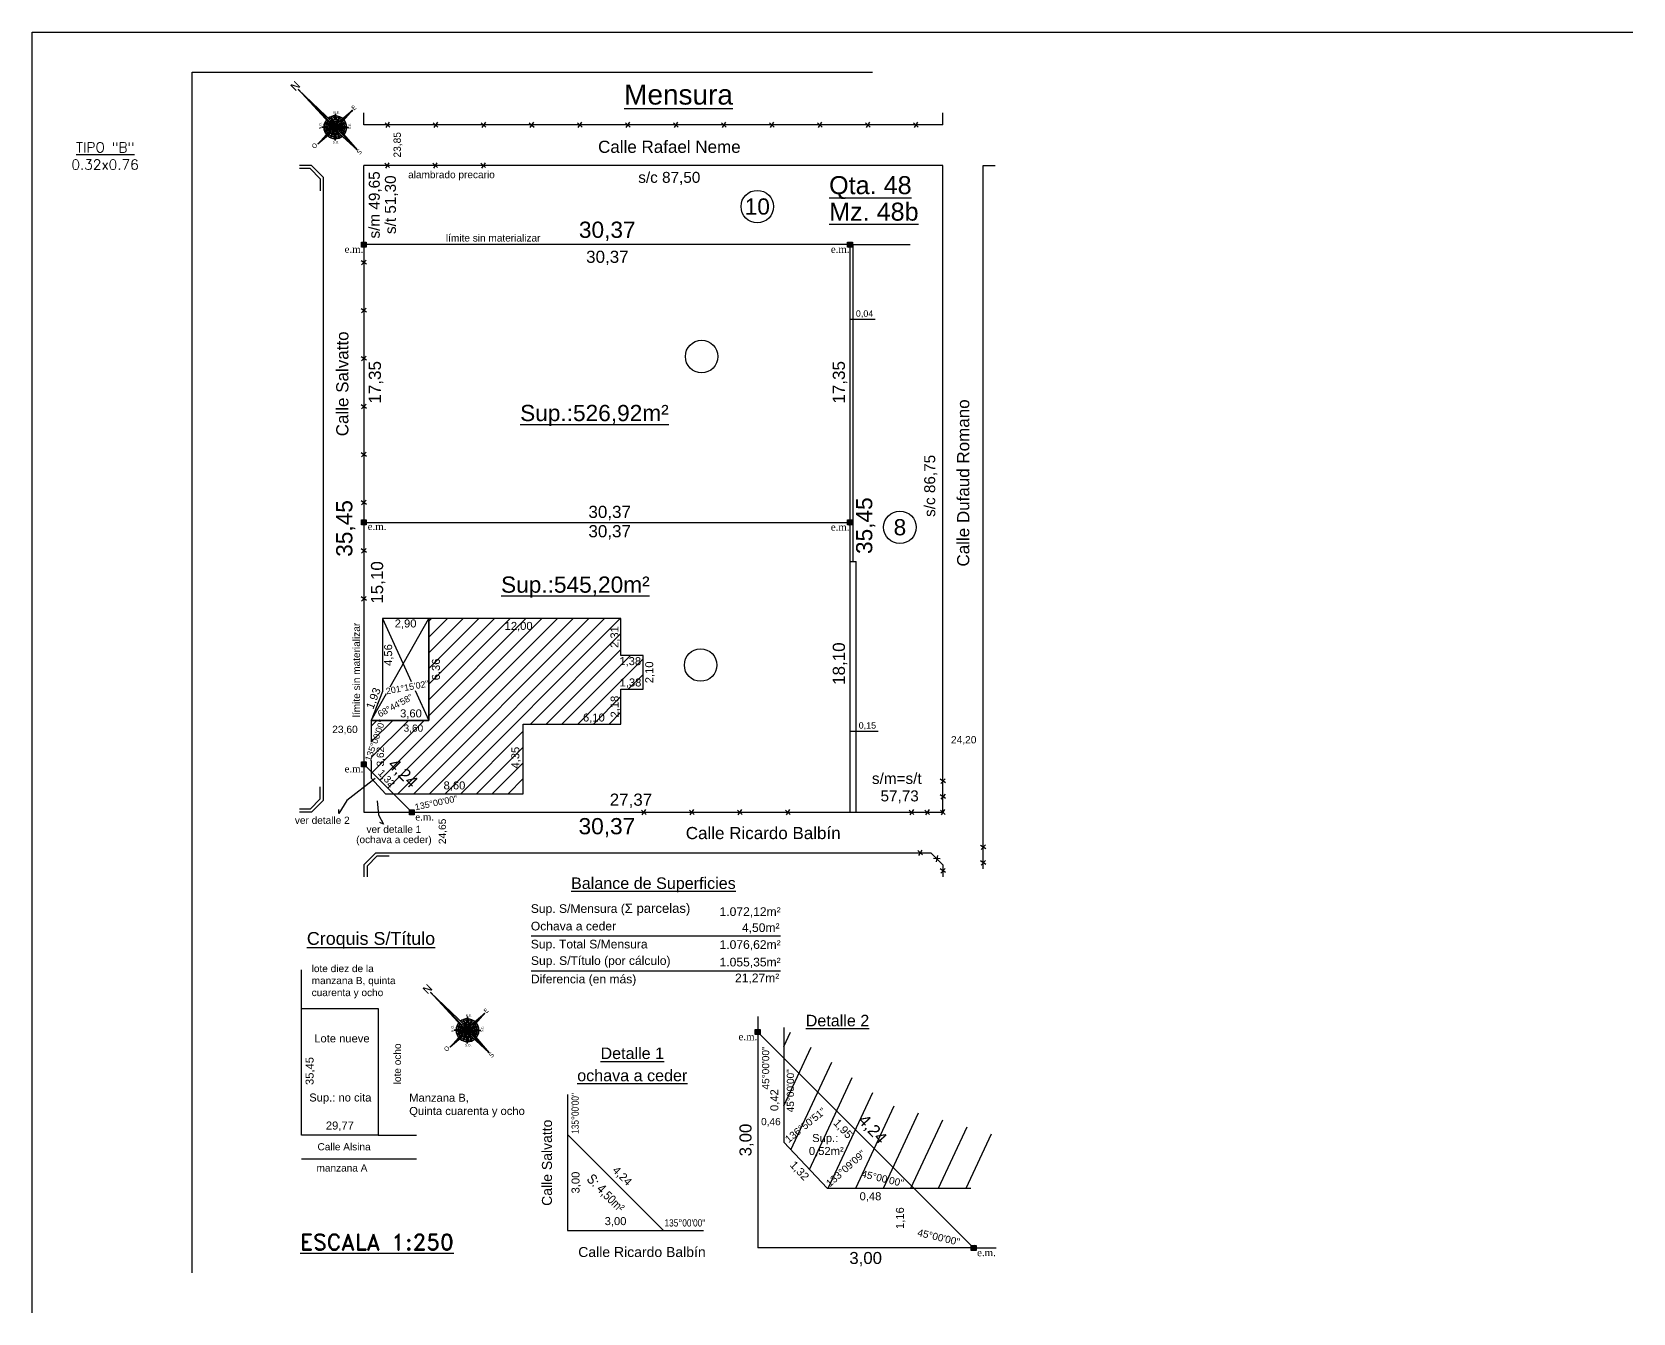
# Model space of a CAD drawing. Header units: feet. Extents: x 1554 to 7460, y 4629 to 11811.
# Drawn here: x 1553.7 to 1953.7, y 4936.4 to 5256.4 of the extents above; entities that cross this region are included whole.
import ezdxf
from ezdxf.enums import TextEntityAlignment as Align

# ---------------------------------------------------------------- set-up
doc = ezdxf.new("R2010")
doc.units = ezdxf.units.FT
doc.header["$MEASUREMENT"] = 0
doc.layers.get('0').update_dxf_attribs({"linetype": 'CONTINUOUS'})
for name, color, linetype in [('Accesiones 0', 1, 'CONTINUOUS'), ('CARATULA', 7, 'CONTINUOUS'), ('MEDICION', 2, 'CONTINUOUS'), ('Mensura', 2, 'CONTINUOUS')]:
    doc.layers.add(name, color=color, linetype=linetype)
doc.styles.add('ARIAL', font='arial.ttf')
doc.styles.add('ROMAND', font='romand.shx', dxfattribs={"height": 4})
doc.styles.add('style1', font='verdana.ttf')
doc.styles.add('Time New Roman', font='times.ttf')

msp = doc.modelspace()

# ---------------------------------------------------------------- hatches: boundary and pattern name
h = msp.add_hatch()
h.set_pattern_fill('ANSI31', color=1, scale=0.025, angle=90, style=0)
h.set_pattern_definition([(135, (1150.23844, 5160.47928), (-0.056126601, -0.056126601), [])])
h.paths.add_polyline_path([(1635.936, 5203.931), (1635.936, 5202.67), (1637.167, 5202.67), (1637.167, 5203.931)])
h = msp.add_hatch()
h.set_pattern_fill('ANSI31', color=1, scale=0.025, angle=90, style=0)
h.set_pattern_definition([(135, (1271.71844, 5160.47928), (-0.056126601, -0.056126601), [])])
h.paths.add_polyline_path([(1757.416, 5203.931), (1757.416, 5202.67), (1758.647, 5202.67), (1758.647, 5203.931)])
h = msp.add_hatch()
h.set_pattern_fill('ANSI31', color=1, scale=0.025, angle=90, style=0)
h.set_pattern_definition([(135, (1150.23844, 5091.07928), (-0.056126601, -0.056126601), [])])
h.paths.add_polyline_path([(1635.936, 5134.531), (1635.936, 5133.27), (1637.167, 5133.27), (1637.167, 5134.531)])
h = msp.add_hatch()
h.set_pattern_fill('ANSI31', color=1, scale=0.025, angle=90, style=0)
h.set_pattern_definition([(135, (1271.71844, 5091.07928), (-0.056126601, -0.056126601), [])])
h.paths.add_polyline_path([(1757.416, 5134.531), (1757.416, 5133.27), (1758.647, 5133.27), (1758.647, 5134.531)])
h = msp.add_hatch()
h.set_pattern_fill('ANSI31', color=1, scale=0.025, angle=90, style=0)
h.set_pattern_definition([(135, (1150.23844, 5030.67928), (-0.056126601, -0.056126601), [])])
h.paths.add_polyline_path([(1635.936, 5074.131), (1635.936, 5072.87), (1637.167, 5072.87), (1637.167, 5074.131)])
h = msp.add_hatch()
h.set_pattern_fill('ANSI31', color=1, scale=0.025, angle=90, style=0)
h.set_pattern_definition([(135, (1162.23844, 5018.67928), (-0.056126601, -0.056126601), [])])
h.paths.add_polyline_path([(1647.936, 5062.131), (1647.936, 5060.87), (1649.167, 5060.87), (1649.167, 5062.131)])
h = msp.add_hatch()
h.set_pattern_fill('ANSI31', color=1, scale=0.025, angle=90, style=0)
h.set_pattern_definition([(135, (1248.657996, 4963.773344), (-0.056126601, -0.056126601), [])])
h.paths.add_polyline_path([(1734.356, 5007.225), (1734.356, 5005.964), (1735.586, 5005.964), (1735.586, 5007.225)])
h = msp.add_hatch()
h.set_pattern_fill('ANSI31', color=1, scale=50, angle=20, style=0)
h.set_pattern_definition([(65, (-376.6906, -352.8627), (-5.664424, 2.641364), [])])
h.paths.add_polyline_path([(1752.291, 4967.577), (1773.989, 4967.577), (1741.491, 5000.075), (1741.491, 4979.097)])
h.paths.add_polyline_path([(1773.989, 4967.577), (1788.179, 4967.577), (1796.536, 4980.213), (1767.767, 4988.582), (1741.491, 5007.759), (1741.491, 5000.075)])
h.paths.add_polyline_path([(1747.152, 4974.888), (1757.05, 4974.888), (1757.05, 4978.494), (1747.152, 4978.494)], flags=24)
h.paths.add_polyline_path([(1744.523, 4986.079), (1744.523, 4997.768), (1741.766, 4997.768), (1741.766, 4986.079)], flags=24)
h.paths.add_polyline_path([(1760.163, 4970.01), (1771.541, 4967.334), (1772.172, 4970.018), (1760.794, 4972.693)], flags=9)
h.paths.add_polyline_path([(1755.357, 4985.649), (1759.44, 4981.271), (1756.951, 4978.949), (1752.868, 4983.327)], flags=24)
h.paths.add_polyline_path([(1747.923, 4977.923), (1755.742, 4977.923), (1755.742, 4981.807), (1747.923, 4981.807)], flags=24)
h.paths.add_polyline_path([(1753.008, 4967.138), (1762.767, 4975.858), (1760.929, 4977.915), (1751.17, 4969.195)], flags=9)
h.paths.add_polyline_path([(1742.648, 4978.163), (1752.846, 4986.366), (1751.117, 4988.515), (1740.919, 4980.313)], flags=9)
h.paths.add_polyline_path([(1762.121, 4987.38), (1768.533, 4980.504), (1764.799, 4977.022), (1758.387, 4983.898)], flags=24)
h = msp.add_hatch()
h.set_pattern_fill('ANSI31', color=1, scale=0.025, angle=90, style=0)
h.set_pattern_definition([(135, (1302.59603, 4909.83531), (-0.056126601, -0.056126601), [])])
h.paths.add_polyline_path([(1788.294, 4953.287), (1788.294, 4952.026), (1789.524, 4952.026), (1789.524, 4953.287)])
at = {"layer": 'Accesiones 0'}
h = msp.add_hatch(dxfattribs=at)
h.set_pattern_fill('ANSI31', color=1, scale=22.222222)
h.set_pattern_definition([(45, (-689.064, -422.492), (-1.9641855, 1.9641855), [])])
h.paths.add_polyline_path([(1676.391, 5083.541), (1687.271, 5083.541), (1700.791, 5083.541), (1700.791, 5092.261), (1706.311, 5092.261), (1706.311, 5100.661), (1700.791, 5100.661), (1700.791, 5109.901), (1687.271, 5109.901), (1652.791, 5109.901), (1652.791, 5084.461), (1638.391, 5084.461), (1638.391, 5071.661), (1643.911, 5066.141), (1676.391, 5066.141)])
h.paths.add_polyline_path([(1636.3, 5074.6), (1640.181, 5085.179), (1642.467, 5084.34), (1638.586, 5073.762)], flags=9)
h.paths.add_polyline_path([(1644.171, 5075.853), (1650.904, 5069.12), (1647.247, 5065.463), (1640.514, 5072.196)], flags=9)
h.paths.add_polyline_path([(1671.453, 5109.572), (1679.007, 5109.572), (1679.007, 5106.168), (1671.453, 5106.168)], flags=24)
h.paths.add_polyline_path([(1646.157, 5083.882), (1651.725, 5083.882), (1651.725, 5080.819), (1646.157, 5080.819)], flags=24)
h.paths.add_polyline_path([(1700.174, 5095.439), (1706.185, 5095.439), (1706.185, 5092.035), (1700.174, 5092.035)], flags=24)
h.paths.add_polyline_path([(1700.118, 5100.774), (1706.129, 5100.774), (1706.129, 5097.37), (1700.118, 5097.37)], flags=24)
h.paths.add_polyline_path([(1697.66, 5102.359), (1697.66, 5108.202), (1701.064, 5108.202), (1701.064, 5102.359)], flags=24)
h.paths.add_polyline_path([(1697.694, 5084.784), (1697.694, 5091.017), (1701.097, 5091.017), (1701.097, 5084.784)], flags=24)
h.paths.add_polyline_path([(1690.932, 5086.682), (1697.131, 5086.682), (1697.131, 5083.279), (1690.932, 5083.279)], flags=24)
h.paths.add_polyline_path([(1653.05, 5094.078), (1653.05, 5100.283), (1656.454, 5100.283), (1656.454, 5094.078)], flags=24)
h.paths.add_polyline_path([(1641.413, 5072.907), (1645.087, 5068.966), (1642.847, 5066.877), (1639.172, 5070.817)], flags=24)
h.paths.add_polyline_path([(1639.319, 5072.621), (1639.319, 5078.176), (1642.382, 5078.176), (1642.382, 5072.621)], flags=24)
h.paths.add_polyline_path([(1672.885, 5071.992), (1672.885, 5078.283), (1676.289, 5078.283), (1676.289, 5071.992)], flags=24)
h.paths.add_polyline_path([(1656.096, 5069.728), (1662.287, 5069.728), (1662.287, 5066.324), (1656.096, 5066.324)], flags=24)

# ---------------------------------------------------------------- linework, layer by layer
at = {"color": 8}
msp.add_line((1593.652, 4946.417), (1593.652, 5246.417), dxfattribs=at)
at = {"color": 2}
for p, q in [((1628.127, 5233.934), (1620.165, 5242.091)), ((1627.05, 5235.461), (1620.165, 5242.091)), ((1627.92, 5233.694), (1620.166, 5242.123)), ((1628.127, 5233.934), (1623.94, 5238.224)), ((1630.467, 5234.118), (1633.764, 5236.867)), ((1630.467, 5234.118), (1633.71, 5236.821)), ((1630.719, 5233.902), (1633.771, 5236.881)), ((1630.719, 5233.902), (1633.771, 5236.881)), ((1633.71, 5236.821), (1630.719, 5233.902)), ((1630.928, 5233.645), (1633.756, 5236.875)), ((1636.551, 5233.202), (1636.551, 5236.202)), ((1781.226, 5233.202), (1781.226, 5236.202)), ((1627.601, 5232.934), (1626.077, 5232.663)), ((1626.077, 5232.663), (1627.596, 5232.339)), ((1627.574, 5232.644), (1626.077, 5232.663)), ((1628.482, 5232.633), (1626.747, 5231.547)), ((1626.766, 5233.743), (1628.482, 5232.633)), ((1628.761, 5233.284), (1626.766, 5233.743)), ((1628.404, 5234.156), (1627.05, 5235.461)), ((1628.351, 5235.29), (1628.761, 5233.284)), ((1629.418, 5233.547), (1628.351, 5235.29)), ((1628.482, 5232.633), (1628.555, 5232.983)), ((1628.482, 5232.633), (1630.332, 5232.611)), ((1628.852, 5232.629), (1628.482, 5232.633)), ((1628.745, 5231.976), (1630.069, 5233.268)), ((1628.745, 5231.976), (1629.01, 5232.234)), ((1628.761, 5233.284), (1630.053, 5231.96)), ((1629.019, 5233.019), (1628.761, 5233.284)), ((1629.14, 5234.435), (1629.447, 5235.952)), ((1629.418, 5233.547), (1629.396, 5231.697)), ((1629.4, 5232.067), (1629.396, 5231.697)), ((1629.414, 5233.177), (1629.418, 5233.547)), ((1630.546, 5235.255), (1629.418, 5233.547)), ((1629.429, 5234.455), (1629.447, 5235.952)), ((1629.429, 5234.455), (1629.447, 5235.952)), ((1629.447, 5235.952), (1629.734, 5234.426)), ((1629.795, 5232.225), (1630.053, 5231.96)), ((1629.804, 5233.01), (1630.074, 5233.273)), ((1629.962, 5232.615), (1630.332, 5232.611)), ((1630.069, 5233.268), (1630.546, 5235.255)), ((1632.067, 5233.697), (1630.069, 5233.268)), ((1630.332, 5232.611), (1632.067, 5233.697)), ((1632.048, 5231.501), (1630.332, 5232.611)), ((1631.213, 5232.311), (1632.737, 5232.582)), ((1632.737, 5232.582), (1631.218, 5232.905)), ((1632.737, 5232.582), (1631.24, 5232.6)), ((1632.737, 5232.582), (1632.737, 5232.582)), ((1632.737, 5232.582), (1632.737, 5232.582)), ((1632.737, 5232.582), (1632.737, 5232.582)), ((1632.737, 5232.582), (1632.737, 5232.582)), ((1632.737, 5232.582), (1632.737, 5232.582)), ((1632.737, 5232.582), (1632.737, 5232.582)), ((1632.737, 5232.582), (1632.737, 5232.582)), ((1632.737, 5232.582), (1632.737, 5232.582)), ((1632.737, 5232.582), (1632.737, 5232.582)), ((1632.737, 5232.582), (1632.737, 5232.582)), ((1632.737, 5232.582), (1632.737, 5232.582)), ((1632.737, 5232.582), (1632.737, 5232.582)), ((1632.737, 5232.582), (1632.737, 5232.582)), ((1632.737, 5232.582), (1632.737, 5232.582)), ((1632.737, 5232.582), (1632.737, 5232.582)), ((1632.737, 5232.582), (1632.737, 5232.582)), ((1632.737, 5232.582), (1632.737, 5232.582)), ((1632.737, 5232.582), (1632.737, 5232.582)), ((1632.737, 5232.582), (1632.737, 5232.582)), ((1781.226, 5233.202), (1636.551, 5233.202)), ((1628.095, 5231.342), (1625.043, 5228.363)), ((1628.095, 5231.342), (1625.043, 5228.363)), ((1628.347, 5231.127), (1625.05, 5228.377)), ((1627.886, 5231.599), (1625.058, 5228.369)), ((1625.104, 5228.423), (1628.095, 5231.342)), ((1628.347, 5231.127), (1625.104, 5228.423)), ((1626.747, 5231.547), (1628.745, 5231.976)), ((1628.095, 5231.342), (1627.246, 5230.513)), ((1628.745, 5231.976), (1628.268, 5229.989)), ((1628.268, 5229.989), (1629.396, 5231.697)), ((1629.367, 5229.292), (1629.08, 5230.818)), ((1629.674, 5230.809), (1629.367, 5229.292)), ((1629.385, 5230.789), (1629.367, 5229.292)), ((1629.396, 5231.697), (1630.463, 5229.955)), ((1630.053, 5231.96), (1632.048, 5231.501)), ((1630.463, 5229.955), (1630.053, 5231.96)), ((1630.434, 5231.104), (1634.874, 5227.02)), ((1634.874, 5227.02), (1630.687, 5231.31)), ((1630.687, 5231.31), (1634.874, 5227.02)), ((1630.687, 5231.31), (1634.874, 5227.02)), ((1630.687, 5231.31), (1634.874, 5227.02)), ((1630.892, 5231.548), (1634.874, 5227.02)), ((1634.874, 5227.02), (1630.892, 5231.548)), ((1623.449, 5223.099), (1620.449, 5223.099)), ((1623.117, 5222.299), (1620.449, 5222.299)), ((1625.649, 5219.768), (1623.117, 5222.299)), ((1626.449, 5220.099), (1623.449, 5223.099)), ((1626.449, 5064.501), (1626.449, 5220.099)), ((1636.551, 5203.301), (1636.551, 5223.099)), ((1781.226, 5223.099), (1636.551, 5223.099)), ((1781.226, 5061.501), (1781.226, 5223.099)), ((1791.329, 5047.398), (1791.329, 5223.099)), ((1791.329, 5223.099), (1794.329, 5223.099)), ((1625.649, 5219.768), (1625.649, 5216.768)), ((1758.031, 5203.301), (1773.031, 5203.301)), ((1758.831, 5124.181), (1758.831, 5203.301)), ((1758.031, 5124.181), (1759.531, 5124.181)), ((1759.531, 5061.501), (1759.531, 5124.181)), ((1623.117, 5062.301), (1625.649, 5064.832)), ((1623.449, 5061.501), (1626.449, 5064.501)), ((1625.649, 5064.832), (1625.649, 5067.832)), ((1623.117, 5062.301), (1620.449, 5062.301)), ((1623.449, 5061.501), (1620.449, 5061.501)), ((1758.031, 5061.501), (1781.226, 5061.501)), ((1636.551, 5048.398), (1639.551, 5051.398)), ((1636.551, 5048.398), (1636.551, 5045.398)), ((1637.351, 5048.066), (1639.883, 5050.598)), ((1637.351, 5048.066), (1637.351, 5045.398)), ((1639.551, 5051.398), (1778.226, 5051.398)), ((1639.883, 5050.598), (1642.883, 5050.598)), ((1781.226, 5048.398), (1778.226, 5051.398)), ((1781.226, 5048.398), (1781.226, 5045.398)), ((1621.003, 5012.517), (1621.003, 5022.117)), ((1661.163, 5008.351), (1653.201, 5016.509)), ((1660.086, 5009.878), (1653.201, 5016.509)), ((1660.956, 5008.111), (1653.202, 5016.54)), ((1661.163, 5008.351), (1656.976, 5012.641)), ((1659.802, 5008.16), (1661.518, 5007.051)), ((1661.797, 5007.701), (1659.802, 5008.16)), ((1661.44, 5008.574), (1660.086, 5009.878)), ((1661.387, 5009.707), (1661.797, 5007.701)), ((1662.454, 5007.964), (1661.387, 5009.707)), ((1662.176, 5008.853), (1662.484, 5010.369)), ((1663.582, 5009.673), (1662.454, 5007.964)), ((1662.465, 5008.872), (1662.484, 5010.369)), ((1662.465, 5008.872), (1662.484, 5010.369)), ((1662.484, 5010.369), (1662.77, 5008.843)), ((1663.105, 5007.686), (1663.582, 5009.673)), ((1665.103, 5008.114), (1663.105, 5007.686)), ((1663.368, 5007.028), (1665.103, 5008.114)), ((1663.503, 5008.535), (1666.8, 5011.284)), ((1663.503, 5008.535), (1666.746, 5011.239)), ((1663.755, 5008.32), (1666.807, 5011.299)), ((1663.755, 5008.32), (1666.807, 5011.299)), ((1666.746, 5011.239), (1663.755, 5008.32)), ((1663.964, 5008.063), (1666.793, 5011.292)), ((1661.131, 5005.759), (1658.079, 5002.78)), ((1661.131, 5005.759), (1658.079, 5002.78)), ((1661.383, 5005.544), (1658.086, 5002.795)), ((1660.922, 5006.016), (1658.094, 5002.787)), ((1658.141, 5002.84), (1661.131, 5005.759)), ((1661.383, 5005.544), (1658.141, 5002.84)), ((1660.637, 5007.351), (1659.113, 5007.08)), ((1659.113, 5007.08), (1660.632, 5006.756)), ((1660.61, 5007.062), (1659.113, 5007.08)), ((1661.518, 5007.051), (1659.783, 5005.965)), ((1659.783, 5005.965), (1661.781, 5006.393)), ((1661.131, 5005.759), (1660.283, 5004.931)), ((1661.781, 5006.393), (1661.304, 5004.406)), ((1661.304, 5004.406), (1662.432, 5006.115)), ((1661.518, 5007.051), (1661.592, 5007.401)), ((1661.518, 5007.051), (1663.368, 5007.028)), ((1661.888, 5007.046), (1661.518, 5007.051)), ((1661.781, 5006.393), (1663.105, 5007.686)), ((1661.781, 5006.393), (1662.046, 5006.652)), ((1661.797, 5007.701), (1663.089, 5006.377)), ((1662.056, 5007.437), (1661.797, 5007.701)), ((1662.403, 5003.71), (1662.116, 5005.236)), ((1662.711, 5005.226), (1662.403, 5003.71)), ((1662.421, 5005.207), (1662.403, 5003.71)), ((1662.454, 5007.964), (1662.432, 5006.115)), ((1662.436, 5006.485), (1662.432, 5006.115)), ((1662.432, 5006.115), (1663.5, 5004.372)), ((1662.45, 5007.594), (1662.454, 5007.964)), ((1662.831, 5006.642), (1663.089, 5006.377)), ((1662.84, 5007.427), (1663.11, 5007.691)), ((1662.998, 5007.033), (1663.368, 5007.028)), ((1663.089, 5006.377), (1665.084, 5005.919)), ((1663.5, 5004.372), (1663.089, 5006.377)), ((1665.084, 5005.919), (1663.368, 5007.028)), ((1663.47, 5005.521), (1667.91, 5001.438)), ((1667.91, 5001.438), (1663.724, 5005.728)), ((1663.724, 5005.728), (1667.91, 5001.438)), ((1663.724, 5005.728), (1667.91, 5001.438)), ((1663.724, 5005.728), (1667.91, 5001.438)), ((1663.928, 5005.965), (1667.91, 5001.438)), ((1667.91, 5001.438), (1663.928, 5005.965)), ((1664.25, 5006.728), (1665.773, 5006.999)), ((1665.773, 5006.999), (1664.254, 5007.323)), ((1665.773, 5006.999), (1664.276, 5007.017)), ((1665.773, 5006.999), (1665.773, 5006.999)), ((1665.773, 5006.999), (1665.773, 5006.999)), ((1665.773, 5006.999), (1665.773, 5006.999)), ((1665.773, 5006.999), (1665.773, 5006.999)), ((1665.773, 5006.999), (1665.773, 5006.999)), ((1665.773, 5006.999), (1665.773, 5006.999)), ((1665.773, 5006.999), (1665.773, 5006.999)), ((1665.773, 5006.999), (1665.773, 5006.999)), ((1665.773, 5006.999), (1665.773, 5006.999)), ((1665.773, 5006.999), (1665.773, 5006.999)), ((1665.773, 5006.999), (1665.773, 5006.999)), ((1665.773, 5006.999), (1665.773, 5006.999)), ((1665.773, 5006.999), (1665.773, 5006.999)), ((1665.773, 5006.999), (1665.773, 5006.999)), ((1665.773, 5006.999), (1665.773, 5006.999)), ((1665.773, 5006.999), (1665.773, 5006.999)), ((1665.773, 5006.999), (1665.773, 5006.999)), ((1665.773, 5006.999), (1665.773, 5006.999)), ((1665.773, 5006.999), (1665.773, 5006.999)), ((1734.971, 5006.595), (1734.971, 4952.657)), ((1640.133, 4980.872), (1649.733, 4980.872)), ((1621.003, 4974.932), (1649.733, 4974.932)), ((1788.909, 4952.657), (1734.971, 4952.657))]:
    msp.add_line(p, q, dxfattribs=at)
at = {"color": 2, "linetype": 'Continuous'}
for p, q in [((1629.341, 5232.557), (1629.473, 5232.687)), ((1629.473, 5232.687), (1629.341, 5232.557)), ((1629.473, 5232.687), (1629.341, 5232.557)), ((1629.341, 5232.557), (1629.473, 5232.687)), ((1629.342, 5232.688), (1629.472, 5232.556)), ((1629.342, 5232.688), (1629.472, 5232.556)), ((1629.472, 5232.556), (1629.342, 5232.688)), ((1629.472, 5232.556), (1629.342, 5232.688)), ((1662.377, 5006.975), (1662.509, 5007.104)), ((1662.509, 5007.104), (1662.377, 5006.975)), ((1662.509, 5007.104), (1662.377, 5006.975)), ((1662.377, 5006.975), (1662.509, 5007.104)), ((1662.379, 5007.106), (1662.508, 5006.973)), ((1662.379, 5007.106), (1662.508, 5006.973)), ((1662.508, 5006.973), (1662.379, 5007.106)), ((1662.508, 5006.973), (1662.379, 5007.106))]:
    msp.add_line(p, q, dxfattribs=at)
at = {"color": 1}
for p, q in [((1641.905, 5233.75), (1643.072, 5232.655)), ((1642.924, 5233.873), (1642.053, 5232.531)), ((1653.905, 5233.75), (1655.072, 5232.655)), ((1654.924, 5233.873), (1654.053, 5232.531)), ((1665.905, 5233.75), (1667.072, 5232.655)), ((1666.924, 5233.873), (1666.053, 5232.531)), ((1677.905, 5233.75), (1679.072, 5232.655)), ((1678.924, 5233.873), (1678.053, 5232.531)), ((1689.905, 5233.75), (1691.072, 5232.655)), ((1690.924, 5233.873), (1690.053, 5232.531)), ((1701.905, 5233.75), (1703.072, 5232.655)), ((1702.924, 5233.873), (1702.053, 5232.531)), ((1713.905, 5233.75), (1715.072, 5232.655)), ((1714.924, 5233.873), (1714.053, 5232.531)), ((1725.905, 5233.75), (1727.072, 5232.655)), ((1726.924, 5233.873), (1726.053, 5232.531)), ((1737.905, 5233.75), (1739.072, 5232.655)), ((1738.924, 5233.873), (1738.053, 5232.531)), ((1749.905, 5233.75), (1751.072, 5232.655)), ((1750.924, 5233.873), (1750.053, 5232.531)), ((1761.905, 5233.75), (1763.072, 5232.655)), ((1762.924, 5233.873), (1762.053, 5232.531)), ((1773.905, 5233.75), (1775.072, 5232.655)), ((1774.924, 5233.873), (1774.053, 5232.531)), ((1641.817, 5223.647), (1642.984, 5222.552)), ((1642.836, 5223.77), (1641.965, 5222.428)), ((1653.817, 5223.647), (1654.984, 5222.552)), ((1654.836, 5223.77), (1653.965, 5222.428)), ((1665.817, 5223.647), (1666.984, 5222.552)), ((1666.836, 5223.77), (1665.965, 5222.428)), ((1637.222, 5198.409), (1635.881, 5199.281)), ((1637.099, 5199.428), (1636.004, 5198.262)), ((1637.222, 5186.409), (1635.881, 5187.281)), ((1637.099, 5187.428), (1636.004, 5186.262)), ((1758.031, 5184.683), (1764.327, 5184.683)), ((1637.222, 5174.409), (1635.881, 5175.281)), ((1637.099, 5175.428), (1636.004, 5174.262)), ((1637.222, 5162.409), (1635.881, 5163.281)), ((1637.099, 5163.428), (1636.004, 5162.262)), ((1637.222, 5150.409), (1635.881, 5151.281)), ((1637.099, 5151.428), (1636.004, 5150.262)), ((1637.222, 5138.409), (1635.881, 5139.281)), ((1637.099, 5139.428), (1636.004, 5138.262)), ((1637.222, 5126.409), (1635.881, 5127.281)), ((1637.099, 5127.428), (1636.004, 5126.262)), ((1637.222, 5114.409), (1635.881, 5115.281)), ((1637.099, 5115.428), (1636.004, 5114.262)), ((1758.031, 5081.8), (1765.027, 5081.8)), ((1639.362, 5069.914), (1632.325, 5064.48)), ((1781.897, 5068.86), (1780.555, 5069.732)), ((1781.774, 5069.879), (1780.679, 5068.713)), ((1632.325, 5064.48), (1630.287, 5061.23)), ((1639.892, 5064.371), (1640.218, 5060.888)), ((1781.897, 5064.963), (1780.555, 5065.834)), ((1781.774, 5065.982), (1780.679, 5064.815)), ((1630.287, 5061.23), (1630.287, 5062.2)), ((1640.218, 5060.888), (1641.471, 5058.547)), ((1705.892, 5062.056), (1707.059, 5060.961)), ((1706.911, 5062.18), (1706.04, 5060.838)), ((1717.892, 5062.048), (1719.059, 5060.953)), ((1718.911, 5062.172), (1718.04, 5060.83)), ((1729.892, 5062.048), (1731.059, 5060.953)), ((1730.911, 5062.172), (1730.04, 5060.83)), ((1741.892, 5062.048), (1743.059, 5060.953)), ((1742.911, 5062.172), (1742.04, 5060.83)), ((1772.847, 5062.048), (1774.014, 5060.953)), ((1773.867, 5062.172), (1772.995, 5060.83)), ((1776.745, 5062.048), (1777.912, 5060.953)), ((1777.764, 5062.172), (1776.893, 5060.83)), ((1780.643, 5062.048), (1781.81, 5060.953)), ((1781.662, 5062.172), (1780.791, 5060.83)), ((1641.471, 5058.547), (1640.545, 5058.928)), ((1775.969, 5052.069), (1775.098, 5050.727)), ((1792, 5052.36), (1790.658, 5053.231)), ((1791.877, 5053.379), (1790.782, 5052.212)), ((1774.95, 5051.945), (1776.117, 5050.85)), ((1780.526, 5049.864), (1778.927, 5049.931)), ((1779.901, 5050.679), (1779.552, 5049.117)), ((1792, 5048.462), (1790.658, 5049.333)), ((1791.877, 5049.481), (1790.782, 5048.314)), ((1781.897, 5046.462), (1780.555, 5047.333)), ((1781.774, 5047.481), (1780.679, 5046.314))]:
    msp.add_line(p, q, dxfattribs=at)
at = {"color": 5}
for p, q in [((1636.551, 5203.301), (1636.551, 5061.501)), ((1758.031, 5203.301), (1636.551, 5203.301)), ((1758.031, 5061.501), (1758.031, 5203.301)), ((1636.551, 5061.501), (1758.031, 5061.501)), ((1621.003, 5012.517), (1640.133, 5012.517)), ((1621.003, 4980.872), (1621.003, 5012.517)), ((1640.133, 5012.517), (1640.133, 4980.872)), ((1734.971, 5010.456), (1734.971, 5006.595)), ((1788.909, 4952.657), (1734.971, 5006.595)), ((1687.45, 4990.997), (1687.45, 4956.997)), ((1640.133, 4980.872), (1621.003, 4980.872)), ((1687.45, 4956.997), (1721.45, 4956.997)), ((1788.909, 4952.657), (1794.518, 4952.657))]:
    msp.add_line(p, q, dxfattribs=at)
at = {"color": 3}
for p, q in [((1636.551, 5133.901), (1758.031, 5133.901)), ((1648.551, 5061.501), (1636.551, 5073.501)), ((1711.45, 4956.997), (1687.45, 4980.997))]:
    msp.add_line(p, q, dxfattribs=at)
at = {"color": 2}
for points in [[(1635.936, 5203.931), (1637.167, 5203.931), (1637.167, 5202.67), (1635.936, 5202.67)], [(1757.416, 5203.931), (1758.647, 5203.931), (1758.647, 5202.67), (1757.416, 5202.67)], [(1635.936, 5134.531), (1637.167, 5134.531), (1637.167, 5133.27), (1635.936, 5133.27)], [(1757.416, 5134.531), (1758.647, 5134.531), (1758.647, 5133.27), (1757.416, 5133.27)], [(1635.936, 5074.131), (1637.167, 5074.131), (1637.167, 5072.87), (1635.936, 5072.87)], [(1647.936, 5062.131), (1649.167, 5062.131), (1649.167, 5060.87), (1647.936, 5060.87)], [(1734.356, 5007.225), (1735.586, 5007.225), (1735.586, 5005.964), (1734.356, 5005.964)], [(1788.294, 4953.287), (1789.524, 4953.287), (1789.524, 4952.026), (1788.294, 4952.026)]]:
    msp.add_lwpolyline(points, close=True, dxfattribs=at)
for centre, radius in [((1629.407, 5232.622), 0.925), ((1629.407, 5232.622), 0.834), ((1629.407, 5232.622), 0.785), ((1629.407, 5232.622), 0.736), ((1629.407, 5232.622), 0.736), ((1629.407, 5232.622), 0.736), ((1629.407, 5232.622), 0.736), ((1629.407, 5232.622), 0.736), ((1629.407, 5232.622), 0.686), ((1629.407, 5232.622), 0.686), ((1629.407, 5232.622), 0.686), ((1629.407, 5232.622), 0.686), ((1629.407, 5232.622), 0.686), ((1629.407, 5232.622), 0.686), ((1629.407, 5232.622), 0.637), ((1629.407, 5232.622), 0.588), ((1662.443, 5007.039), 0.925), ((1662.443, 5007.039), 0.834), ((1662.443, 5007.039), 0.785), ((1662.443, 5007.039), 0.736), ((1662.443, 5007.039), 0.736), ((1662.443, 5007.039), 0.736), ((1662.443, 5007.039), 0.736), ((1662.443, 5007.039), 0.736), ((1662.443, 5007.039), 0.686), ((1662.443, 5007.039), 0.686), ((1662.443, 5007.039), 0.686), ((1662.443, 5007.039), 0.686), ((1662.443, 5007.039), 0.686), ((1662.443, 5007.039), 0.686), ((1662.443, 5007.039), 0.637), ((1662.443, 5007.039), 0.588)]:
    msp.add_circle(centre, radius, dxfattribs=at)
at = {"color": 3}
for centre in [(1734.858, 5212.803), (1720.956, 5175.344), (1770.499, 5132.685), (1720.699, 5098.278)]:
    msp.add_circle(centre, 4.063, dxfattribs=at)
at = {"color": 2}
for centre, radius, start, end in [((1629.407, 5232.622), 2.869, 181.15602, 219.3616), ((1629.407, 5232.622), 2.869, 139.99663, 177.54423), ((1629.407, 5232.622), 2.775, 181.61101, 201.65979), ((1629.407, 5232.622), 2.775, 157.3418, 177.11236), ((1629.407, 5232.622), 2.775, 140.24802, 156.65979), ((1629.407, 5232.622), 2.405, 183.76119, 200.03968), ((1629.407, 5232.622), 2.405, 158.9366, 175.07259), ((1629.407, 5232.622), 2.405, 141.43129, 155.03968), ((1629.407, 5232.622), 1.833, 162.70806, 196.20707), ((1629.407, 5232.622), 2.869, 91.06269, 127.8705), ((1629.407, 5232.622), 2.775, 111.94714, 127.59069), ((1629.407, 5232.622), 1.833, 134.30346, 151.20707), ((1629.407, 5232.622), 1.48, 166.56155, 192.28867), ((1629.407, 5232.622), 2.405, 113.56724, 126.27307), ((1629.407, 5232.622), 1.833, 117.39986, 134.30346), ((1629.407, 5232.622), 1.48, 134.30346, 147.28867), ((1629.407, 5232.622), 1.48, 121.31826, 134.30346), ((1629.407, 5232.622), 2.775, 91.49457, 111.26512), ((1629.407, 5232.622), 0.925, 134.30346, 224.30346), ((1629.407, 5232.622), 2.405, 93.53434, 109.67033), ((1629.407, 5232.622), 0.925, 44.30346, 134.30346), ((1629.407, 5232.622), 0.555, 134.30346, 224.30346), ((1629.407, 5232.622), 1.833, 72.39986, 105.89886), ((1629.407, 5232.622), 0.555, 224.30346, 314.30346), ((1629.407, 5232.622), 0.555, 44.30346, 134.30346), ((1629.407, 5232.622), 1.48, 76.31826, 102.04538), ((1629.407, 5232.622), 2.869, 44.30346, 89.30346), ((1629.407, 5232.622), 2.775, 66.94714, 86.99591), ((1629.407, 5232.622), 2.405, 68.56724, 84.84574), ((1629.407, 5232.622), 0.555, 314.30346, 44.30346), ((1629.407, 5232.622), 0.925, 314.30346, 44.30346), ((1629.407, 5232.622), 1.48, 44.30346, 57.04538), ((1629.407, 5232.622), 1.833, 44.30346, 60.89886), ((1629.407, 5232.622), 2.405, 51.08481, 64.67033), ((1629.407, 5232.622), 1.48, 31.56155, 44.30346), ((1629.407, 5232.622), 1.833, 44.30346, 54.66979), ((1629.407, 5232.622), 2.775, 49.56736, 66.26512), ((1629.407, 5232.622), 1.833, 27.70806, 44.30346), ((1629.407, 5232.622), 1.48, 346.56155, 12.28867), ((1629.407, 5232.622), 1.833, 342.70806, 16.20707), ((1629.407, 5232.622), 2.405, 23.9366, 37.52212), ((1629.407, 5232.622), 2.775, 22.3418, 39.03957), ((1629.407, 5232.622), 2.869, 319.45948, 357.54423), ((1629.407, 5232.622), 2.869, 1.15602, 39.3616), ((1629.407, 5232.622), 2.405, 338.9366, 355.07259), ((1629.407, 5232.622), 2.405, 3.76119, 20.03968), ((1629.407, 5232.622), 2.775, 337.3418, 357.11236), ((1629.407, 5232.622), 2.775, 1.61101, 21.65979), ((1629.407, 5232.622), 2.775, 202.3418, 219.03957), ((1629.407, 5232.622), 2.405, 203.9366, 217.52212), ((1629.407, 5232.622), 2.869, 229.24533, 267.4509), ((1629.407, 5232.622), 2.775, 229.56736, 246.26512), ((1629.407, 5232.622), 1.833, 207.70806, 224.30346), ((1629.407, 5232.622), 2.405, 231.08481, 244.67033), ((1629.407, 5232.622), 1.833, 224.30346, 234.66979), ((1629.407, 5232.622), 1.833, 224.30346, 240.89886), ((1629.407, 5232.622), 1.48, 211.56155, 224.30346), ((1629.407, 5232.622), 2.775, 246.94714, 266.99591), ((1629.407, 5232.622), 1.48, 224.30346, 237.04538), ((1629.407, 5232.622), 2.405, 248.56724, 264.84574), ((1629.407, 5232.622), 0.925, 224.30346, 314.30346), ((1629.407, 5232.622), 1.833, 252.39986, 285.89886), ((1629.407, 5232.622), 1.48, 256.31826, 283.41633), ((1629.407, 5232.622), 2.869, 271.06269, 308.93424), ((1629.407, 5232.622), 2.775, 271.49457, 291.26512), ((1629.407, 5232.622), 2.405, 273.53434, 289.67033), ((1629.407, 5232.622), 1.48, 300.01356, 314.30346), ((1629.407, 5232.622), 1.833, 297.39986, 314.30346), ((1629.407, 5232.622), 2.405, 293.56724, 307.28645), ((1629.407, 5232.622), 1.48, 314.30346, 327.28867), ((1629.407, 5232.622), 2.775, 291.94714, 308.64563), ((1629.407, 5232.622), 1.833, 314.30346, 331.20707), ((1629.407, 5232.622), 1.833, 314.30346, 324.11481), ((1629.407, 5232.622), 2.405, 321.04087, 335.03968), ((1629.407, 5232.622), 2.775, 319.7365, 336.65979), ((1662.443, 5007.039), 2.869, 139.99663, 177.54423), ((1662.443, 5007.039), 2.775, 157.3418, 177.11236), ((1662.443, 5007.039), 2.775, 140.24802, 156.65979), ((1662.443, 5007.039), 2.405, 141.43129, 155.03968), ((1662.443, 5007.039), 2.869, 91.06269, 127.8705), ((1662.443, 5007.039), 2.775, 111.94714, 127.59069), ((1662.443, 5007.039), 1.833, 134.30346, 151.20707), ((1662.443, 5007.039), 2.405, 113.56724, 126.27307), ((1662.443, 5007.039), 1.833, 117.39986, 134.30346), ((1662.443, 5007.039), 1.48, 134.30346, 147.28867), ((1662.443, 5007.039), 1.48, 121.31826, 134.30346), ((1662.443, 5007.039), 2.775, 91.49457, 111.26512), ((1662.443, 5007.039), 2.405, 93.53434, 109.67033), ((1662.443, 5007.039), 1.833, 72.39986, 105.89886), ((1662.443, 5007.039), 1.48, 76.31826, 102.04538), ((1662.443, 5007.039), 2.869, 44.30346, 89.30346), ((1662.443, 5007.039), 2.775, 66.94714, 86.99591), ((1662.443, 5007.039), 2.405, 68.56724, 84.84574), ((1662.443, 5007.039), 1.48, 44.30346, 57.04538), ((1662.443, 5007.039), 1.833, 44.30346, 60.89886), ((1662.443, 5007.039), 2.405, 51.08481, 64.67033), ((1662.443, 5007.039), 1.48, 31.56155, 44.30346), ((1662.443, 5007.039), 1.833, 44.30346, 54.66979), ((1662.443, 5007.039), 2.775, 49.56736, 66.26512), ((1662.443, 5007.039), 1.833, 27.70806, 44.30346), ((1662.443, 5007.039), 2.405, 23.9366, 37.52212), ((1662.443, 5007.039), 2.775, 22.3418, 39.03957), ((1662.443, 5007.039), 2.869, 1.15602, 39.3616), ((1662.443, 5007.039), 2.775, 1.61101, 21.65979), ((1662.443, 5007.039), 2.869, 181.15602, 219.3616), ((1662.443, 5007.039), 2.775, 181.61101, 201.65979), ((1662.443, 5007.039), 2.775, 202.3418, 219.03957), ((1662.443, 5007.039), 2.405, 183.76119, 200.03968), ((1662.443, 5007.039), 2.405, 158.9366, 175.07259), ((1662.443, 5007.039), 2.405, 203.9366, 217.52212), ((1662.443, 5007.039), 2.869, 229.24533, 267.4509), ((1662.443, 5007.039), 1.833, 162.70806, 196.20707), ((1662.443, 5007.039), 2.775, 229.56736, 246.26512), ((1662.443, 5007.039), 1.833, 207.70806, 224.30346), ((1662.443, 5007.039), 2.405, 231.08481, 244.67033), ((1662.443, 5007.039), 1.48, 166.56155, 192.28867), ((1662.443, 5007.039), 1.833, 224.30346, 234.66979), ((1662.443, 5007.039), 1.833, 224.30346, 240.89886), ((1662.443, 5007.039), 1.48, 211.56155, 224.30346), ((1662.443, 5007.039), 2.775, 246.94714, 266.99591), ((1662.443, 5007.039), 1.48, 224.30346, 237.04538), ((1662.443, 5007.039), 0.925, 134.30346, 224.30346), ((1662.443, 5007.039), 2.405, 248.56724, 264.84574), ((1662.443, 5007.039), 0.925, 224.30346, 314.30346), ((1662.443, 5007.039), 0.925, 44.30346, 134.30346), ((1662.443, 5007.039), 0.555, 134.30346, 224.30346), ((1662.443, 5007.039), 1.833, 252.39986, 285.89886), ((1662.443, 5007.039), 0.555, 224.30346, 314.30346), ((1662.443, 5007.039), 0.555, 44.30346, 134.30346), ((1662.443, 5007.039), 1.48, 256.31826, 283.41633), ((1662.443, 5007.039), 2.869, 271.06269, 308.93424), ((1662.443, 5007.039), 2.775, 271.49457, 291.26512), ((1662.443, 5007.039), 2.405, 273.53434, 289.67033), ((1662.443, 5007.039), 0.555, 314.30346, 44.30346), ((1662.443, 5007.039), 0.925, 314.30346, 44.30346), ((1662.443, 5007.039), 1.48, 300.01356, 314.30346), ((1662.443, 5007.039), 1.833, 297.39986, 314.30346), ((1662.443, 5007.039), 2.405, 293.56724, 307.28645), ((1662.443, 5007.039), 1.48, 314.30346, 327.28867), ((1662.443, 5007.039), 2.775, 291.94714, 308.64563), ((1662.443, 5007.039), 1.833, 314.30346, 331.20707), ((1662.443, 5007.039), 1.833, 314.30346, 324.11481), ((1662.443, 5007.039), 1.48, 346.56155, 12.28867), ((1662.443, 5007.039), 1.833, 342.70806, 16.20707), ((1662.443, 5007.039), 2.405, 321.04087, 335.03968), ((1662.443, 5007.039), 2.775, 319.7365, 336.65979), ((1662.443, 5007.039), 2.869, 319.45948, 357.54423), ((1662.443, 5007.039), 2.405, 338.9366, 355.07259), ((1662.443, 5007.039), 2.405, 3.76119, 20.03968), ((1662.443, 5007.039), 2.775, 337.3418, 357.11236)]:
    msp.add_arc(centre, radius, start, end, dxfattribs=at)
for points in [[(1627.92, 5233.694), (1628.127, 5233.934), (1620.165, 5242.091)], [(1630.467, 5234.118), (1633.71, 5236.821), (1630.719, 5233.902), (1633.71, 5236.821)], [(1627.596, 5232.339), (1626.077, 5232.663), (1627.574, 5232.644), (1626.077, 5232.663)], [(1628.745, 5231.976), (1628.482, 5232.633), (1626.747, 5231.547)], [(1628.482, 5232.633), (1628.761, 5233.284), (1626.766, 5233.743)], [(1628.761, 5233.284), (1629.418, 5233.547), (1628.351, 5235.29)], [(1629.418, 5233.547), (1630.069, 5233.268), (1630.546, 5235.255)], [(1629.429, 5234.455), (1629.447, 5235.952), (1629.734, 5234.426), (1629.447, 5235.952)], [(1630.332, 5232.611), (1630.053, 5231.96), (1632.048, 5231.501)], [(1630.069, 5233.268), (1630.332, 5232.611), (1632.067, 5233.697)], [(1631.218, 5232.905), (1631.24, 5232.6), (1632.737, 5232.582)], [(1628.347, 5231.127), (1628.095, 5231.342), (1625.104, 5228.423)], [(1629.396, 5231.697), (1628.745, 5231.976), (1628.268, 5229.989)], [(1629.08, 5230.818), (1629.367, 5229.292), (1629.385, 5230.789), (1629.367, 5229.292)], [(1630.053, 5231.96), (1629.396, 5231.697), (1630.463, 5229.955)], [(1630.892, 5231.548), (1634.848, 5227.015), (1630.687, 5231.31), (1634.848, 5227.015)], [(1634.874, 5227.02), (1630.687, 5231.31), (1634.874, 5227.02), (1634.848, 5227.015)], [(1660.956, 5008.111), (1661.163, 5008.351), (1653.201, 5016.509)], [(1661.518, 5007.051), (1661.797, 5007.701), (1659.802, 5008.16)], [(1661.797, 5007.701), (1662.454, 5007.964), (1661.387, 5009.707)], [(1662.454, 5007.964), (1663.105, 5007.686), (1663.582, 5009.673)], [(1662.465, 5008.872), (1662.484, 5010.369), (1662.77, 5008.843), (1662.484, 5010.369)], [(1663.105, 5007.686), (1663.368, 5007.028), (1665.103, 5008.114)], [(1663.503, 5008.535), (1666.746, 5011.239), (1663.755, 5008.32), (1666.746, 5011.239)], [(1661.383, 5005.544), (1661.131, 5005.759), (1658.141, 5002.84)], [(1660.632, 5006.756), (1659.113, 5007.08), (1660.61, 5007.062), (1659.113, 5007.08)], [(1661.781, 5006.393), (1661.518, 5007.051), (1659.783, 5005.965)], [(1662.432, 5006.115), (1661.781, 5006.393), (1661.304, 5004.406)], [(1662.116, 5005.236), (1662.403, 5003.71), (1662.421, 5005.207), (1662.403, 5003.71)], [(1663.089, 5006.377), (1662.432, 5006.115), (1663.5, 5004.372)], [(1663.368, 5007.028), (1663.089, 5006.377), (1665.084, 5005.919)], [(1663.928, 5005.965), (1667.884, 5001.433), (1663.724, 5005.728), (1667.884, 5001.433)], [(1667.91, 5001.438), (1663.724, 5005.728), (1667.91, 5001.438), (1667.884, 5001.433)], [(1664.254, 5007.323), (1664.276, 5007.017), (1665.773, 5006.999)]]:
    msp.add_solid(points, dxfattribs=at)
at = {"layer": 'Accesiones 0'}
for p, q in [((1641.191, 5109.901), (1648.351, 5094.198)), ((1643.116, 5092.807), (1652.791, 5109.901)), ((1638.391, 5084.461), (1642.209, 5091.205)), ((1649.395, 5091.91), (1652.791, 5084.461))]:
    msp.add_line(p, q, dxfattribs=at)
at = {"layer": 'Accesiones 0', "color": 2}
for p, q in [((1741.491, 5007.759), (1741.491, 4979.097)), ((1741.491, 4979.097), (1752.291, 4967.577)), ((1752.291, 4967.577), (1788.179, 4967.577))]:
    msp.add_line(p, q, dxfattribs=at)
for points in [[(1638.391, 5069.981), (1638.391, 5069.981), (1641.991, 5066.141), (1676.391, 5066.141), (1676.391, 5083.541), (1687.271, 5083.541), (1700.791, 5083.541), (1700.791, 5092.261), (1706.311, 5092.261), (1706.311, 5100.661), (1700.791, 5100.661), (1700.791, 5109.901), (1687.271, 5109.901), (1652.791, 5109.901), (1652.791, 5084.461), (1638.391, 5084.461), (1638.391, 5078.974)], [(1638.391, 5074.464), (1638.391, 5069.981)]]:
    msp.add_lwpolyline(points, dxfattribs=at)
msp.add_lwpolyline([(1652.791, 5109.901), (1641.191, 5109.901), (1641.191, 5091.661), (1638.391, 5084.461), (1652.791, 5084.461)], close=True, dxfattribs=at)
at = {"layer": 'CARATULA', "color": 1, "linetype": 'Continuous'}
for p, q in [((1553.652, 4936.417), (1553.652, 5256.417)), ((1553.652, 5256.417), (1953.652, 5256.417))]:
    msp.add_line(p, q, dxfattribs=at)
at = {"layer": 'CARATULA', "color": 8, "linetype": 'Continuous'}
msp.add_line((1593.652, 5246.417), (1763.652, 5246.417), dxfattribs=at)
at = {"layer": 'MEDICION', "color": 7}
for p, q in [((1678.346, 5030.655), (1740.634, 5030.655)), ((1678.346, 5021.855), (1740.634, 5021.855))]:
    msp.add_line(p, q, dxfattribs=at)

# ---------------------------------------------------------------- texts
at = {"color": 2, "style": 'style1'}
for s, height, rotation, p in [('N', 2.032, 44.30346, (1619.388, 5241.475)), ('N.E.', 0.5805, 359.30346, (1628.942, 5236.033)), ('E', 1.161, 44.30346, (1634.106, 5236.756)), ('N.O.', 0.5805, 89.30346, (1625.957, 5232.179)), ('S.E.', 0.5805, 89.30346, (1633.33, 5232.165)), ('O', 1.161, 44.30346, (1624.2, 5227.153)), ('S.O.', 0.5805, 359.30346, (1628.789, 5228.612)), ('S', 1.161, 44.30346, (1635.465, 5225.697)), ('N', 2.032, 44.30346, (1652.425, 5015.893)), ('E', 1.161, 44.30346, (1667.143, 5011.173)), ('N.O.', 0.5805, 89.30346, (1658.993, 5006.596)), ('N.E.', 0.5805, 359.30346, (1661.978, 5010.451)), ('S.E.', 0.5805, 89.30346, (1666.366, 5006.582)), ('O', 1.161, 44.30346, (1657.237, 5001.571)), ('S.O.', 0.5805, 359.30346, (1661.825, 5003.029)), ('S', 1.161, 44.30346, (1668.502, 5000.115))]:
    msp.add_text(s, height=height, rotation=rotation, dxfattribs=at).set_placement(p)
at = {"color": 3, "style": 'ARIAL'}
for s, height, p in [('%%UQta. 48', 4.5, (1752.806, 5215.916)), ('%%UMz. 48b', 4.5, (1752.806, 5209.294)), ('%%USup.:526,92m²', 4.05143, (1675.606, 5159.218)), ('%%USup.:545,20m²', 4.05143, (1670.838, 5116.347)), ('Sup.:', 2, (1748.57, 4979.125)), ('0,52m²', 2, (1747.753, 4975.885))]:
    msp.add_text(s, height=height, dxfattribs=at).set_placement(p)
at = {"color": 1, "style": 'Time New Roman'}
for p in [(1631.752, 5201.255), (1753.232, 5201.255), (1637.517, 5132.016), (1753.232, 5131.855), (1631.752, 5071.455), (1649.417, 5059.455), (1730.172, 5004.549), (1789.775, 4950.611)]:
    msp.add_text('e.m.', height=1.8, dxfattribs=at).set_placement(p)
at = {"color": 1, "char_height": 1.8231, "width": 3.38878, "attachment_point": 1, "rotation": 90, "style": 'ARIAL'}
for s, insert in [('23,85', (1643.978, 5225.05)), ('24,65', (1655.251, 5053.536))]:
    msp.add_mtext(s, dxfattribs=dict(at, insert=insert))
at = {"color": 2, "attachment_point": 5, "style": 'ARIAL'}
for s, insert, char_height in [('Calle Rafael Neme', (1712.892, 5227.728), 3.03857), ('Calle Ricardo Balbín', (1736.339, 5056.287), 3.03857), ('Calle Ricardo Balbín', (1706.05, 4951.626), 2.5)]:
    msp.add_mtext(s, dxfattribs=dict(at, insert=insert, char_height=char_height))
at = {"color": 1, "char_height": 1.8, "attachment_point": 5, "style": 'ARIAL'}
for s, insert in [('alambrado precario', (1658.443, 5220.528)), ('límite sin materializar', (1668.871, 5204.964)), ('ver detalle 2', (1626.176, 5059.497)), ('ver detalle 1', (1644.069, 5057.234)), ('(ochava a ceder)', (1644.069, 5054.414))]:
    msp.add_mtext(s, dxfattribs=dict(at, insert=insert))
at = {"color": 1, "width": 3.38878, "attachment_point": 1, "style": 'ARIAL'}
for s, insert, char_height in [('0,04', (1759.494, 5186.885), 1.6), ('0,15', (1760.194, 5084.002), 1.6), ('23,60', (1628.66, 5083.117), 1.8231), ('24,20', (1783.25, 5080.529), 1.8231)]:
    msp.add_mtext(s, dxfattribs=dict(at, insert=insert, char_height=char_height))
at = {"color": 2, "attachment_point": 5, "rotation": 90, "style": 'ARIAL'}
for s, insert, char_height in [('Calle Salvatto', (1631.199, 5168.525), 3.03857), ('Calle Dufaud Romano', (1786.329, 5143.767), 3.03857), ('Calle Salvatto', (1682.321, 4973.946), 2.5)]:
    msp.add_mtext(s, dxfattribs=dict(at, insert=insert, char_height=char_height))
at = {"color": 1, "insert": (1634.714, 5097.034), "char_height": 1.8, "attachment_point": 5, "rotation": 90, "style": 'ARIAL'}
msp.add_mtext('límite sin materializar', dxfattribs=at)
at = {"layer": 'Accesiones 0', "style": 'ARIAL'}
for s, rotation, p in [('45°00\'00"', 90, (1737.839, 4992.239)), ('45°00\'00"', 90, (1744.033, 4986.539)), ('136°50\'51"', 38.80986, (1742.698, 4978.834)), ('133°09\'09"', 41.78375, (1753.024, 4967.811)), ('45°00\'00"', 346.7678, (1760.723, 4970.382)), ('45°00\'00"', 346.7678, (1774.738, 4955.697))]:
    msp.add_text(s, height=1.8, rotation=rotation, dxfattribs=at).set_placement(p)
for s, insert, char_height, attachment_point in [('2,90', (1646.991, 5108.487), 2, 5), ('12,00', (1675.23, 5107.87), 2, 5), ('1,38', (1703.123, 5099.072), 2, 5), ('1,38', (1703.179, 5093.737), 2, 5), ('3,60', (1648.335, 5086.016), 2, 5), ('6,10', (1694.031, 5084.98), 2, 5), ('3,60', (1648.941, 5082.351), 1.8, 5), ('8,60', (1659.191, 5068.026), 2, 5), ('0,46', (1738.257, 4984.059), 1.8, 5), ('0,48', (1763.14, 4966.577), 2, 2), ("{\\fArial Narrow|b0|i0|c0|p34;135°00'00''}", (1716.79, 4957.997), 1.8, 8), ('3,00', (1761.94, 4951.657), 3, 2)]:
    msp.add_mtext(s, dxfattribs=dict(at, insert=insert, char_height=char_height, attachment_point=attachment_point))
for s, insert, char_height, attachment_point, rotation in [('2,31', (1699.362, 5105.281), 2, 5, 90), ('4,56', (1642.818, 5100.781), 2, 5, 90), ('6,36', (1654.752, 5097.181), 2, 5, 90), ('2,10', (1708.047, 5096.461), 2, 5, 90), ('1,93', (1639.102, 5089.9), 2, 5, 69), ('201°15\'02"', (1647.402, 5092.698), 1.6, 5, 10.40096), ('68°44\'58"', (1644.382, 5088.154), 1.6, 5, 28.54881), ('2,18', (1699.396, 5087.901), 2, 5, 90), ('135°00\'00"', (1639.383, 5079.47), 1.6, 5, 69.8566), ('3,62', (1640.85, 5075.399), 1.8, 5, 90), ('4,35', (1674.587, 5075.138), 2, 5, 90), ('1,32', (1642.13, 5069.892), 1.8, 5, 313), ('135°00\'00"', (1654.612, 5063.863), 1.6, 5, 11.90196), ('0,42', (1740.491, 4989.586), 2, 8, 90), ("{\\fArial Narrow|b0|i0|c0|p34;135°00'00''}", (1688.45, 4986.28), 1.8, 2, 90), ('1,95', (1757.033, 4983.119), 2, 2, 313), ('4,24', (1764.778, 4983.43), 3, 2, 313), ('3,00', (1733.971, 4979.626), 3, 8, 90), ('1,32', (1746.161, 4972.653), 2, 2, 313), ('1,16', (1770.687, 4960.117), 2, 5, 90)]:
    msp.add_mtext(s, dxfattribs=dict(at, insert=insert, char_height=char_height, attachment_point=attachment_point, rotation=rotation))
at = {"layer": 'CARATULA', "color": 2, "style": 'ROMAND'}
for s, p in [('%%uTIPO "B"', (1564.672, 5226.344)), ('0.32x0.76', (1563.49, 5222.041))]:
    msp.add_text(s, height=2.5, dxfattribs=at).set_placement(p)
at = {"layer": 'CARATULA', "color": 3, "linetype": 'Continuous', "style": 'ROMAND'}
msp.add_text('%%UESCALA 1:250', height=4, dxfattribs=at).set_placement((1620.62, 4952.136))
at = {"layer": 'MEDICION', "color": 2, "style": 'ARIAL'}
for s, insert, char_height, width, attachment_point, rotation in [('s/m 49,65', (1637.799, 5204.84), 2.7347, 25.89933, 1, 90), ('s/t 51,30', (1641.828, 5205.948), 2.7347, 25.89933, 1, 90), ('17,35', (1637.799, 5163.593), 3.0386, 7.97874, 1, 90), ('17,35', (1753.717, 5163.593), 3.0386, 7.97874, 1, 90), ('s/c 86,75', (1776.574, 5135.287), 2.7347, 25.89933, 1, 90), ('15,10', (1638.34, 5113.603), 3.0386, 7.97874, 1, 90), ('18,10', (1753.717, 5093.315), 3.0386, 7.97874, 1, 90), ('4,24', (1646.172, 5071.122), 3.0386, 7.97874, 5, 315), ('35,45', (1622.003, 4996.862), 2, 5.04157, 2, 90), ('lote ocho', (1644.032, 4993.548), 1.8, 18.98015, 1, 90)]:
    msp.add_mtext(s, dxfattribs=dict(at, insert=insert, char_height=char_height, width=width, attachment_point=attachment_point, rotation=rotation))
for s, insert, char_height, width, attachment_point in [('s/c 87,50', (1705.126, 5221.476), 2.7347, 25.89933, 1), ('30,37', (1692.099, 5201.786), 3.0386, 7.97874, 1), ('30,37', (1692.673, 5138.068), 3.0386, 7.97874, 1), ('30,37', (1692.673, 5133.232), 3.0386, 7.97874, 1), ('s/m=s/t', (1763.501, 5071.319), 2.7347, 25.89933, 1), ('27,37', (1697.986, 5066.172), 3.0386, 7.97874, 1), ('57,73', (1765.649, 5066.951), 2.7347, 25.89933, 1), ('Sup. S/Mensura ({\\H1.0833x;\\C256;Σ parcelas)}', (1678.28, 5038.703), 2.16, 40.71873, 1), ('1.072,12m²', (1725.439, 5037.766), 2.16, 38.1218, 1), ('Ochava a ceder', (1678.28, 5034.143), 2.16, 40.71873, 1), ('4,50m²', (1731.024, 5033.76), 2.16, 38.1218, 1), ('Sup. Total S/Mensura', (1678.28, 5029.644), 2.16, 40.71873, 1), ('1.076,62m²', (1725.439, 5029.535), 2.16, 38.1218, 1), ('Sup. S/Título (por cálculo) ', (1678.306, 5025.523), 2.16, 38.1218, 1), ('1.055,35m²', (1725.439, 5025.15), 2.16, 38.1218, 1), ('lote diez de la manzana B, quinta cuarenta y ocho', (1623.52, 5023.37), 1.8, 25.64582, 1), ('Diferencia (en más)', (1678.306, 5020.924), 2.16, 26.40251, 1), ('       21,27m²', (1723.428, 5021.204), 2.16, 38.1218, 1), ('29,77', (1630.568, 4981.872), 2, 5.04157, 8), ('Calle Alsina', (1624.983, 4978.845), 1.8, 18.98015, 1), ('manzana A', (1624.732, 4973.55), 1.8, 18.98015, 1)]:
    msp.add_mtext(s, dxfattribs=dict(at, insert=insert, char_height=char_height, width=width, attachment_point=attachment_point))
at = {"layer": 'MEDICION', "color": 3, "width": 7.97874, "style": 'ARIAL'}
for s, insert, char_height, attachment_point in [('10', (1734.858, 5212.803), 4.0514, 5), ('30,37', (1690.295, 5209.05), 4.0514, 1), ('8', (1770.499, 5132.685), 4.051, 5), ('30,37', (1697.291, 5060.054), 4.0514, 2)]:
    msp.add_mtext(s, dxfattribs=dict(at, insert=insert, char_height=char_height, attachment_point=attachment_point))
at = {"layer": 'MEDICION', "color": 3, "char_height": 4.0514, "width": 7.97874, "rotation": 90, "style": 'ARIAL'}
for insert, attachment_point in [((1632.04, 5132.401), 5), ((1759.542, 5126.012), 1)]:
    msp.add_mtext('35,45', dxfattribs=dict(at, insert=insert, attachment_point=attachment_point))
at = {"layer": 'MEDICION', "color": 1, "width": 15.95747, "style": 'ARIAL'}
for s, insert, char_height, attachment_point, rotation in [('4,24', (1700.157, 4969.705), 2, 8, 315), ('3,00', (1688.45, 4968.997), 2, 2, 90), ('{\\fArial Narrow|b0|i0|c0|p34;S: 4,\\H0.88889x;50m²}', (1693.819, 4971.431), 2.5, 1, 315)]:
    msp.add_mtext(s, dxfattribs=dict(at, insert=insert, char_height=char_height, attachment_point=attachment_point, rotation=rotation))
at = {"layer": 'MEDICION', "color": 1, "insert": (1699.45, 4957.997), "char_height": 2, "width": 15.95747, "attachment_point": 8, "style": 'ARIAL'}
msp.add_mtext('3,00', dxfattribs=at)
at = {"layer": 'Mensura', "color": 3, "style": 'ARIAL'}
for s, height, p in [('%%UMensura', 5, (1715.184, 5238.292)), ('%%UBalance de Superficies', 2.88, (1708.901, 5042.344)), ('%%UCroquis S/Título', 3.2, (1638.343, 5028.382))]:
    msp.add_text(s, height=height, dxfattribs=at).set_placement(p, align=Align.CENTER)
for s, p in [('Manzana B,', (1647.891, 4989.191)), ('Quinta cuarenta y ocho', (1647.891, 4985.884))]:
    msp.add_text(s, height=2, dxfattribs=at).set_placement(p)
at = {"layer": 'Mensura', "color": 3, "char_height": 2.88, "attachment_point": 5, "style": 'ARIAL'}
for s, insert in [('{\\LDetalle 2}', (1754.9, 5009.443)), ('{\\LDetalle 1}', (1703.63, 5001.276)), ('{\\Lochava a ceder}', (1703.63, 4995.734))]:
    msp.add_mtext(s, dxfattribs=dict(at, insert=insert))
at = {"layer": 'Mensura', "color": 3, "char_height": 2, "width": 18.98015, "attachment_point": 1, "style": 'ARIAL'}
for s, insert in [('Lote nueve', (1624.172, 5006.009)), ('Sup.: no cita', (1622.916, 4991.246))]:
    msp.add_mtext(s, dxfattribs=dict(at, insert=insert))

doc.saveas('drawing.dxf')
